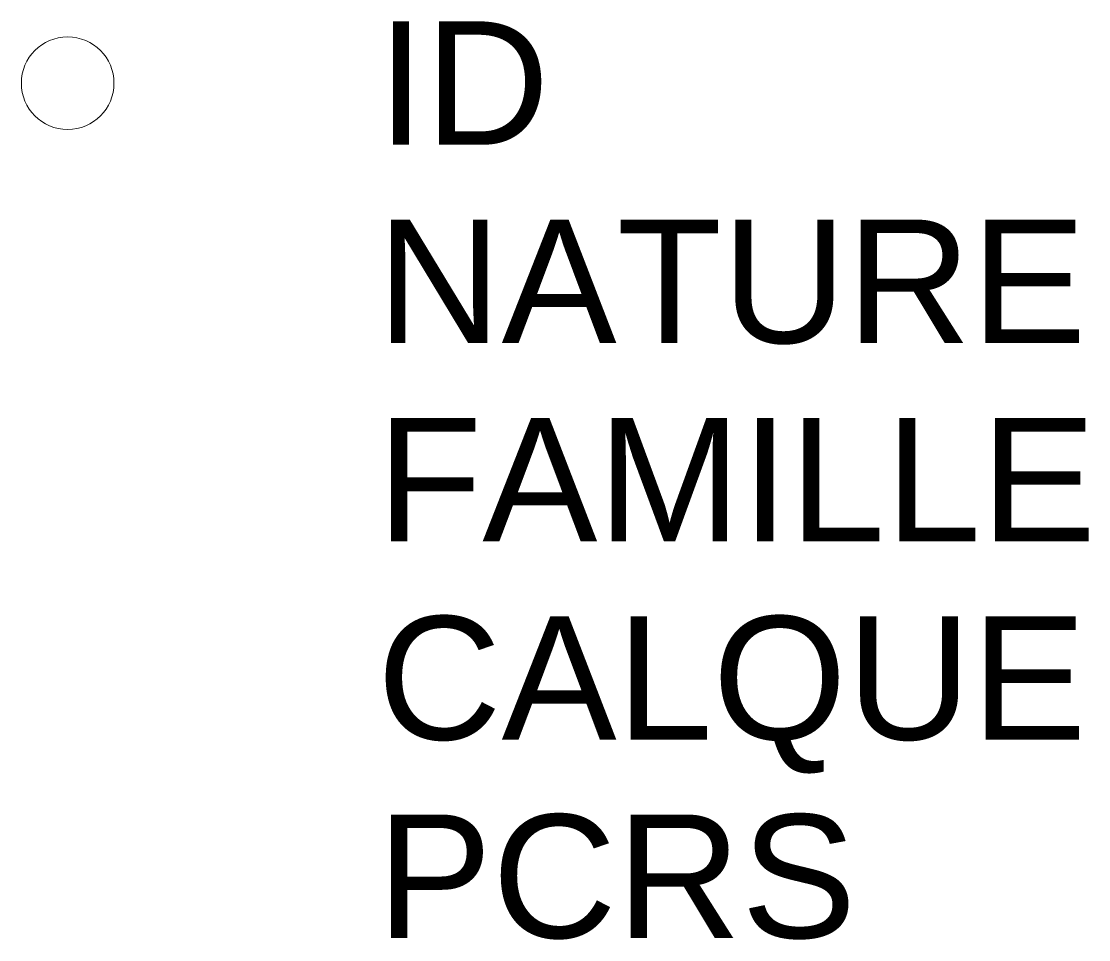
# Model space of a CAD drawing. Header units: metres. Extents: x 3121.64 to 3123.37, y 1857.54 to 1859.03.
import ezdxf

# ---------------------------------------------------------------- set-up
doc = ezdxf.new("R2010")
doc.units = ezdxf.units.M
doc.header["$LTSCALE"] = 2
doc.linetypes.add('Socle_Continu', pattern=[2.5, 2.5, 0])
doc.layers.add('EAUPL_SCS', color=5, linetype='Socle_Continu', lineweight=13, true_color=0x0000ff)
doc.styles.get("Standard").update_dxf_attribs({"font": 'arial.ttf'})

msp = doc.modelspace()

# ---------------------------------------------------------------- linework, layer by layer
at = {"layer": 'EAUPL_SCS', "linetype": 'Socle_Continu'}
msp.add_circle((3121.7159, 1858.9277), 0.075, dxfattribs=at)

# ---------------------------------------------------------------- texts
at = {"layer": 'EAUPL_SCS', "linetype": 'Socle_Continu', "flags": 9}
for tag, p, s in [('ID', (3122.2167, 1858.828), 'BP_2058'), ('NATURE', (3122.2167, 1858.5067), 'Descente de gouttière'), ('FAMILLE', (3122.2167, 1858.1854), 'Eau pluviale'), ('CALQUE', (3122.2167, 1857.8641), 'EAUPL_SCS'), ('PCRS', (3122.2167, 1857.5428), 'AffleurantSymbole')]:
    msp.add_attdef(tag, p, s, height=0.2, dxfattribs=at)

doc.saveas('drawing.dxf')
